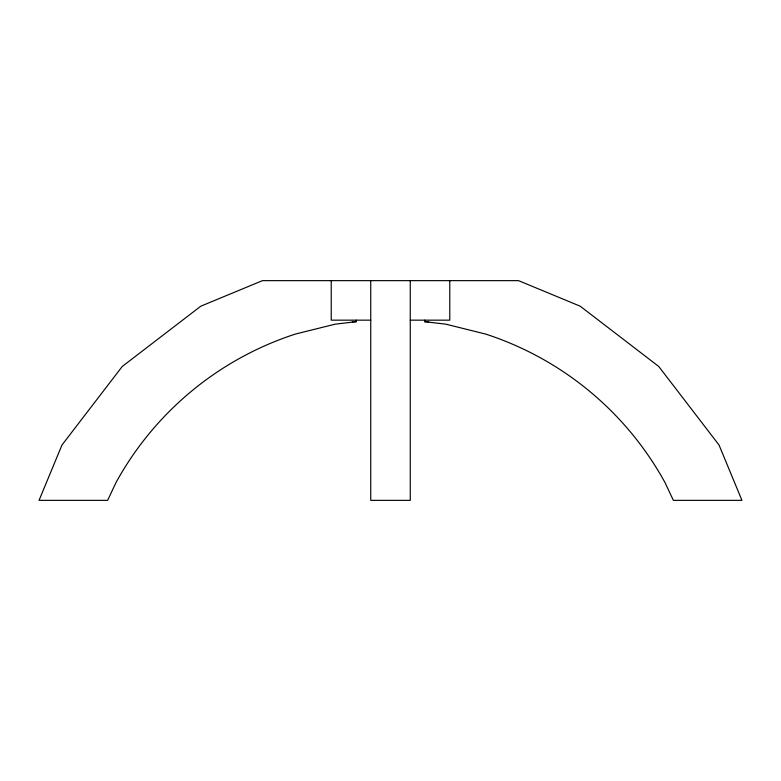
<?xml version="1.0" encoding="UTF-8"?>
<svg xmlns="http://www.w3.org/2000/svg" width="781" height="781" viewBox="0 0 781 781"><rect width="100%" height="100%" fill="white"/><g stroke="black" fill="none" stroke-linecap="round" stroke-linejoin="round"><path stroke-width="1.17" d="M356.282 320.161L356.282 321.684L335.117 324.183L295.413 334.053A316.129 316.129 0 0 0 116.076 482.414L107.632 500.357L39.05 500.357L61.963 445.033L122.256 366.465L200.824 306.181L262.465 280.643L518.535 280.643L580.176 306.181L658.744 366.465L719.037 445.033L741.95 500.357L673.368 500.357L664.924 482.414A316.129 316.129 0 0 0 485.587 334.053L445.883 324.183L424.718 321.684L424.718 320.161M370.741 320.161L331.222 320.161L331.222 280.643M410.259 320.161L449.778 320.161L449.778 280.643M352.329 321.684L356.282 321.684M424.718 321.684L428.671 321.684M410.259 280.643L410.259 500.357L370.741 500.357L370.741 280.643"/></g></svg>
